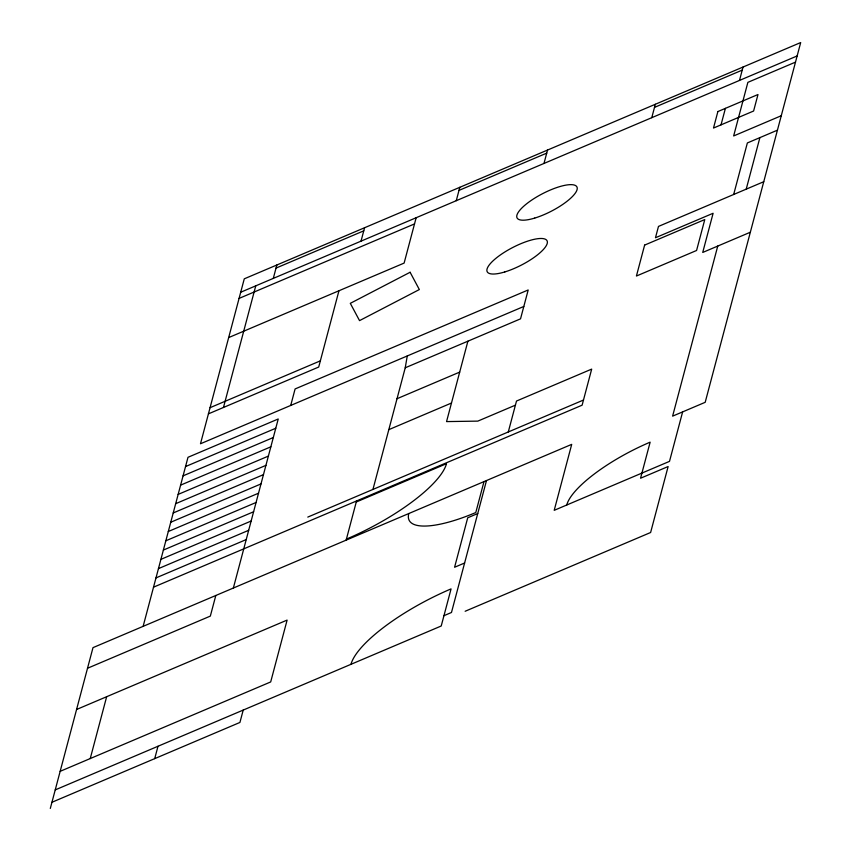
<?xml version="1.0" encoding="UTF-8"?>
<svg xmlns="http://www.w3.org/2000/svg" width="851" height="851" viewBox="0 0 851 851"><rect width="100%" height="100%" fill="white"/><g stroke="black" fill="none" stroke-linecap="round" stroke-linejoin="round"><path stroke-width="1.28" d="M372.951 489.431L405.236 367.792L407.267 355.952M50.305 808.45L92.993 647.643L571.712 444.36L554.203 510.334L669.503 461.37L682.63 411.895M90.238 758.571L106.652 696.714M143.128 626.357L187.997 457.295L278.234 418.979L233.355 588.041M223.462 407.48L255.757 285.84M273.299 278.394L276.852 264.991M154.712 758.624L157.999 746.263M215.814 595.487L210.335 616.103L87.525 668.258M290.723 405.448L295.095 388.95L528.194 289.968L520.535 318.838L405.236 367.792M338.953 290.755L318.71 367.036L208.421 413.863M361.026 241.141L364.579 227.738M243.216 710.074L239.929 722.446L51.954 802.27M416.16 217.728L404.119 263.087L228.674 337.581M346.144 540.14L356.537 500.973M456.264 200.698L459.827 187.294M467.901 341.187L446.552 421.596L477.815 421.117L515.408 405.161M543.991 163.445L547.544 150.042M483.996 481.602L475.783 512.536A84.249 24.488 -27.4 0 1 408.799 513.536M486.495 480.538L451.477 612.486L443.956 615.677M508.292 431.957L516.504 401.034L591.69 369.1L582.116 405.182L153.52 587.179M651.77 117.683L655.323 104.279M721.02 124.852L725.403 108.364M739.487 80.43L743.051 67.027M717.755 246.056L672.609 416.15L705.192 402.31L800.695 42.55L244.269 278.83L200.485 443.765L523.812 306.466M733.679 194.485L747.359 142.947L777.431 130.171M746.21 189.167L759.89 137.617M276.032 268.086L363.76 230.834M458.997 190.39L546.725 153.137M654.504 107.375L742.221 70.122M240.716 292.233L797.132 55.953M239.078 298.414L414.522 223.909M795.494 62.134L747.869 82.356L733.647 135.958L781.261 115.736M210.069 407.682L320.348 360.856M763.751 181.71L658.483 226.419L655.472 237.748L713.117 213.271L702.724 252.449L750.348 232.227M185.539 466.571L275.767 428.255M183.071 475.847L273.309 437.531M180.614 485.134L270.841 446.818M397.023 398.715L459.689 372.11M178.146 494.41L268.384 456.093M175.689 503.686L265.916 465.369M173.221 512.962L263.459 474.645M170.764 522.237L260.991 483.921M388.822 429.649L451.477 403.034M168.296 531.513L258.534 493.197M165.839 540.789L256.066 502.484M163.371 550.076L253.609 511.759M160.913 559.352L251.141 521.035M158.446 568.628L248.673 530.311M155.988 577.903L246.216 539.587M307.785 517.1L583.488 400.034M356.271 502.005L446.498 463.689A101.099 29.391 -27.4 0 1 346.41 539.109M477.741 513.525L467.72 517.791L454.583 567.266L464.603 563.011M76.579 709.489L287.117 620.092L270.692 681.938L60.155 771.336M465.146 611.263L650.621 532.503L668.131 466.529L640.558 478.23L650.143 442.158A84.249 24.488 -27.4 0 0 566.734 505.005M55.23 789.898L441.222 625.996L451.073 588.881A101.099 29.391 -27.4 0 0 350.984 664.301M644.622 245.099L636.42 276.032L696.575 250.481L704.777 219.558L644.622 245.099M717.882 111.555L713.5 128.054L753.603 111.024L757.986 94.525L717.882 111.555M410.108 272.267L350.304 303.339L359.537 320.625L419.341 289.553L410.108 272.267M504.845 271.926A33.7 9.797 -27.4 0 0 547.214 241.141A33.7 9.797 -27.4 0 0 499.324 255.694A33.7 9.797 -27.4 0 0 504.845 271.926M534.705 218.09A33.7 9.797 -27.4 0 0 577.074 187.305A33.7 9.797 -27.4 0 0 529.184 201.857A33.7 9.797 -27.4 0 0 534.705 218.09"/></g></svg>
